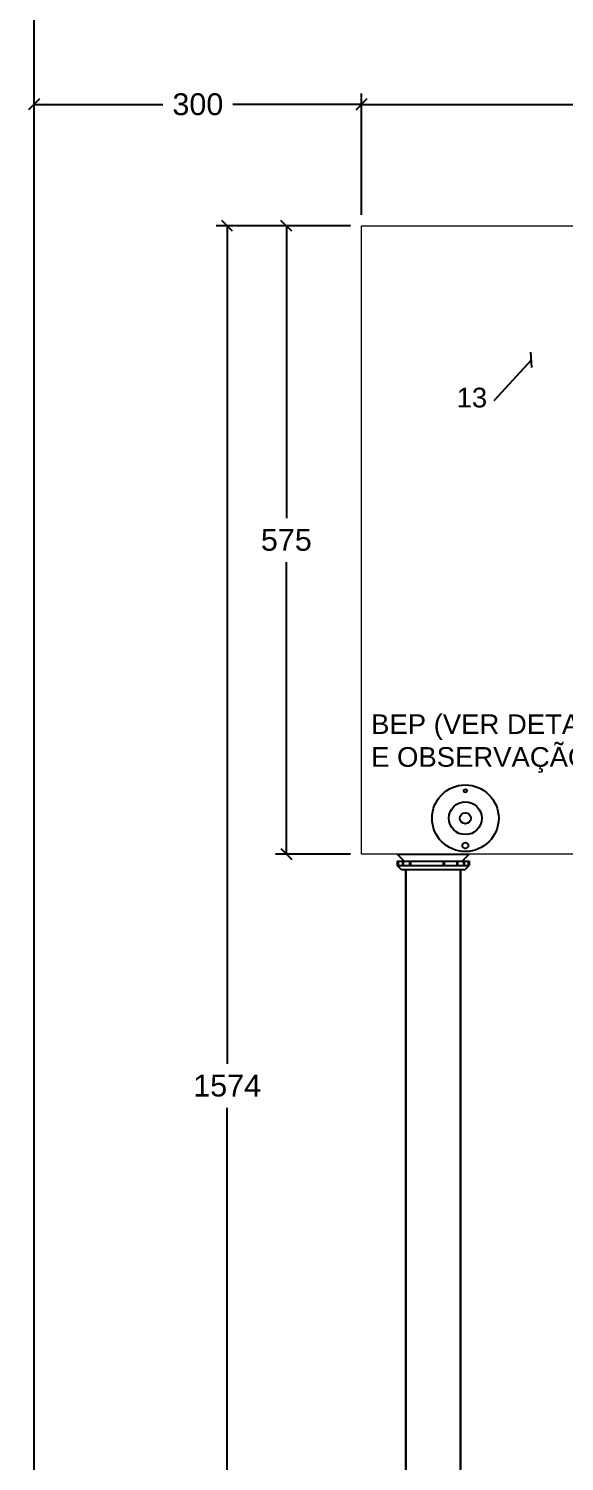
# Model space of a CAD drawing. Header units: millimetres. Extents: x 425 to 646, y 332 to 411.
# Drawn here: x 459.742 to 460.232, y 346.646 to 347.958 of the extents above; entities that cross this region are included whole.
import ezdxf

# ---------------------------------------------------------------- set-up
doc = ezdxf.new("R2010")
doc.units = ezdxf.units.MM
doc.linetypes.add('HIDDEN', pattern=[0.375, 0.25, -0.125])
for name, color, linetype in [('Alvenaria', 7, 'Continuous'), ('Cotas', 1, 'Continuous'), ('DIMENSIONAMENTO', 5, 'Continuous'), ('EL-Textos_condutos', 7, 'Continuous'), ('QUADROS', 7, 'Continuous'), ('QUADROS_E_CAIXAS', 240, 'Continuous'), ('TXT', 7, 'Continuous')]:
    doc.layers.add(name, color=color, linetype=linetype)
doc.layers.add('EL-Condutos', color=8, linetype='Continuous', lineweight=30)
doc.styles.add('ARIAL', font='arial.ttf')
doc.dimstyles.new('10', dxfattribs={"dimtxt": 0.02, "dimasz": 0.01, "dimexe": 0.01, "dimexo": 0.01, "dimgap": 0.09, "dimtad": 0, "dimtih": 1, "dimtoh": 1, "dimdec": 0, "dimlfac": 1000, "dimzin": 0, "dimdsep": 46, "dimtxsty": 'ARIAL', "dimblk": 'OBLIQUE', "dimcen": 0, "dimdle": 0.02, "dimclrt": 7, "dimadec": 0, "dimazin": 0, "dimtfac": 1, "dimtdec": 0, "dimtofl": 0, "dimtmove": 0, "dimatfit": 3, "dimldrblk": 'OBLIQUE', "dimfxl": 0, "dimtolj": 1, "dimtzin": 0, "dimarcsym": 0})
doc.dimstyles.new('RICARDO-1-10', dxfattribs={"dimtxt": 0.02, "dimasz": 0.01, "dimexe": 0.01, "dimexo": 0.01, "dimgap": 0.01, "dimtad": 0, "dimtih": 1, "dimtoh": 1, "dimdec": 0, "dimlfac": 1000, "dimzin": 0, "dimdsep": 46, "dimtxsty": 'ARIAL', "dimblk": 'OBLIQUE', "dimcen": 0, "dimclrt": 4, "dimadec": 0, "dimazin": 0, "dimtfac": 1, "dimtdec": 0, "dimtofl": 0, "dimtmove": 0, "dimatfit": 3, "dimldrblk": 'CLOSEDBLANK', "dimfxl": 0, "dimtolj": 1, "dimtzin": 0, "dimarcsym": 0})

# ---------------------------------------------------------------- blocks, each defined once
blk = doc.blocks.new('_Oblique')
at = {"color": 0, "linetype": 'ByBlock', "lineweight": -2}
blk.add_line((-0.5, -0.5), (0.5, 0.5), dxfattribs=at)
blk = doc.blocks.new('*D70')
at = {"layer": 'DEFPOINTS', "color": 0, "transparency": 16777216}
for p in [(460.0467, 347.8883), (460.0467, 347.7771), (460.5467, 347.7771)]:
    blk.add_point(p, dxfattribs=at)
at = {"layer": 'TXT', "color": 0, "lineweight": -2, "transparency": 16777216}
for p, q in [((460.0467, 347.7871), (460.0467, 347.8983)), ((460.5467, 347.7871), (460.5467, 347.8983)), ((460.0467, 347.8883), (460.2647, 347.8883)), ((460.5467, 347.8883), (460.3288, 347.8883))]:
    blk.add_line(p, q, dxfattribs=at)
at = {"layer": 'TXT', "color": 0, "lineweight": -2, "transparency": 16777216, "xscale": 0.01, "yscale": 0.01, "zscale": 0.01, "rotation": 180}
blk.add_blockref('_Oblique', (460.0467, 347.8883), dxfattribs=at)
at = {"layer": 'TXT', "color": 0, "lineweight": -2, "transparency": 16777216, "xscale": 0.01, "yscale": 0.01, "zscale": 0.01}
blk.add_blockref('_Oblique', (460.5467, 347.8883), dxfattribs=at)
at = {"layer": 'TXT', "color": 4, "transparency": 16777216, "insert": (460.2967, 347.8883), "char_height": 0.02, "attachment_point": 5, "style": 'ARIAL'}
blk.add_mtext('\\A1;500', dxfattribs=at)
blk = doc.blocks.new('_ClosedBlank')
at = {"color": 0, "linetype": 'ByBlock', "lineweight": -2}
for p, q in [((-1, 0.17), (0, 0)), ((-1, 0.17), (-1, -0.17)), ((0, 0), (-1, -0.17))]:
    blk.add_line(p, q, dxfattribs=at)
blk = doc.blocks.new('*D71')
at = {"layer": 'DEFPOINTS', "color": 0, "transparency": 16777216}
for p in [(460.0467, 347.7771), (459.9779, 347.2021), (460.0467, 347.2021)]:
    blk.add_point(p, dxfattribs=at)
at = {"layer": 'TXT', "color": 0, "lineweight": -2, "transparency": 16777216}
for p, q in [((460.0367, 347.7771), (459.9679, 347.7771)), ((459.9779, 347.7771), (459.9779, 347.5097)), ((459.9779, 347.2021), (459.9779, 347.4694)), ((460.0367, 347.2021), (459.9679, 347.2021))]:
    blk.add_line(p, q, dxfattribs=at)
at = {"layer": 'TXT', "color": 0, "lineweight": -2, "transparency": 16777216, "xscale": 0.01, "yscale": 0.01, "zscale": 0.01}
for p, rotation in [((459.9779, 347.7771), 90), ((459.9779, 347.2021), 270)]:
    blk.add_blockref('_Oblique', p, dxfattribs=dict(at, rotation=rotation))
at = {"layer": 'TXT', "color": 4, "transparency": 16777216, "insert": (459.9779, 347.4896), "char_height": 0.02, "attachment_point": 5, "style": 'ARIAL'}
blk.add_mtext('\\A1;575', dxfattribs=at)
blk = doc.blocks.new('*D72')
at = {"layer": 'DEFPOINTS', "color": 0, "transparency": 16777216}
for p in [(460.0467, 347.7771), (459.9237, 346.2031), (460.0467, 346.2031)]:
    blk.add_point(p, dxfattribs=at)
at = {"layer": 'TXT', "color": 0, "lineweight": -2, "transparency": 16777216}
for p, q in [((460.0367, 347.7771), (459.9137, 347.7771)), ((459.9237, 347.7771), (459.9237, 347.0103)), ((459.9237, 346.2031), (459.9237, 346.9698)), ((460.0367, 346.2031), (459.9137, 346.2031))]:
    blk.add_line(p, q, dxfattribs=at)
at = {"layer": 'TXT', "color": 0, "lineweight": -2, "transparency": 16777216, "xscale": 0.01, "yscale": 0.01, "zscale": 0.01}
for p, rotation in [((459.9237, 347.7771), 90), ((459.9237, 346.2031), 270)]:
    blk.add_blockref('_Oblique', p, dxfattribs=dict(at, rotation=rotation))
at = {"layer": 'TXT', "color": 4, "transparency": 16777216, "insert": (459.9237, 346.9901), "char_height": 0.02, "attachment_point": 5, "style": 'ARIAL'}
blk.add_mtext('\\A1;1574', dxfattribs=at)
blk = doc.blocks.new('*D100')
at = {"layer": 'DEFPOINTS', "color": 0, "transparency": 16777216}
for p in [(459.747, 347.8883), (459.747, 347.7771), (460.0467, 347.7771)]:
    blk.add_point(p, dxfattribs=at)
at = {"layer": 'TXT', "color": 0, "lineweight": -2, "transparency": 16777216}
for p, q in [((459.747, 347.7871), (459.747, 347.8983)), ((460.0467, 347.7871), (460.0467, 347.8983)), ((459.747, 347.8883), (459.8648, 347.8883)), ((460.0467, 347.8883), (459.9289, 347.8883))]:
    blk.add_line(p, q, dxfattribs=at)
at = {"layer": 'TXT', "color": 0, "lineweight": -2, "transparency": 16777216, "xscale": 0.01, "yscale": 0.01, "zscale": 0.01, "rotation": 180}
blk.add_blockref('_Oblique', (459.747, 347.8883), dxfattribs=at)
at = {"layer": 'TXT', "color": 0, "lineweight": -2, "transparency": 16777216, "xscale": 0.01, "yscale": 0.01, "zscale": 0.01}
blk.add_blockref('_Oblique', (460.0467, 347.8883), dxfattribs=at)
at = {"layer": 'TXT', "color": 4, "transparency": 16777216, "insert": (459.8969, 347.8883), "char_height": 0.02, "attachment_point": 5, "style": 'ARIAL'}
blk.add_mtext('\\A1;300', dxfattribs=at)

msp = doc.modelspace()

# ---------------------------------------------------------------- linework, layer by layer
at = {"layer": 'Alvenaria'}
msp.add_lwpolyline([(459.74703, 346.20305), (459.74703, 348.40305), (463.58724, 348.40305), (463.88724, 348.40305), (463.88724, 346.20305)], dxfattribs=at)
at = {"layer": 'EL-Condutos'}
for p, q in [((460.0873, 346.20305), (460.0873, 347.18784)), ((460.1373, 346.20305), (460.1373, 347.18784))]:
    msp.add_line(p, q, dxfattribs=at)
at = {"layer": 'EL-Textos_condutos', "linetype": 'Continuous', "lineweight": 0}
for p, q in [((460.04673, 347.20207), (460.04673, 347.77707)), ((460.04673, 347.77707), (460.54673, 347.77707)), ((460.54673, 347.20207), (460.04673, 347.20207))]:
    msp.add_line(p, q, dxfattribs=at)
at = {"layer": 'QUADROS', "color": 7}
for p, q in [((460.08579, 347.19571), (460.07943, 347.20207)), ((460.07943, 347.20207), (460.14518, 347.20207)), ((460.13882, 347.19571), (460.14518, 347.20207)), ((460.07943, 347.19571), (460.07943, 347.19178)), ((460.07943, 347.19571), (460.14518, 347.19571)), ((460.08337, 347.18784), (460.07943, 347.19178)), ((460.07943, 347.19178), (460.14518, 347.19178)), ((460.08019, 347.19571), (460.08019, 347.19178)), ((460.14124, 347.18784), (460.08337, 347.18784)), ((460.0842, 347.19571), (460.0842, 347.19178)), ((460.08495, 347.19571), (460.08495, 347.19178)), ((460.0907, 347.19571), (460.0907, 347.19178)), ((460.09146, 347.19571), (460.09146, 347.19178)), ((460.12156, 347.19571), (460.12156, 347.19178)), ((460.12232, 347.19571), (460.12232, 347.19178)), ((460.13391, 347.19571), (460.13391, 347.19178)), ((460.13467, 347.19571), (460.13467, 347.19178)), ((460.13995, 347.19571), (460.13995, 347.19178)), ((460.1407, 347.19571), (460.1407, 347.19178)), ((460.14124, 347.18784), (460.14518, 347.19178)), ((460.14442, 347.19571), (460.14442, 347.19178)), ((460.14518, 347.19571), (460.14518, 347.19178))]:
    msp.add_line(p, q, dxfattribs=at)
at = {"layer": 'QUADROS_E_CAIXAS', "color": 7, "linetype": 'Continuous', "ltscale": 0.1}
for centre, radius in [((460.14173, 347.23493), 0.0305), ((460.14173, 347.23493), 0.015), ((460.14173, 347.25993), 0.0015), ((460.14173, 347.23493), 0.005)]:
    msp.add_circle(centre, radius, dxfattribs=at)
at = {"layer": 'QUADROS_E_CAIXAS', "color": 7, "linetype": 'HIDDEN', "ltscale": 0.1}
msp.add_circle((460.14173, 347.20993), 0.0027, dxfattribs=at)

# ---------------------------------------------------------------- texts
at = {"layer": 'Cotas', "color": 7, "linetype": 'Continuous', "insert": (460.16166, 347.61982), "char_height": 0.018, "attachment_point": 6, "style": 'ARIAL'}
msp.add_mtext('13', dxfattribs=at)
at = {"layer": 'DIMENSIONAMENTO', "color": 7, "linetype": 'Continuous', "insert": (460.05544, 347.30325), "char_height": 0.018, "attachment_point": 4, "style": 'ARIAL'}
msp.add_mtext('BEP (VER DETALHE\\PE OBSERVAÇÃO)', dxfattribs=at)

# ---------------------------------------------------------------- dimensions: what is measured, and where the dimension line sits
at = {"layer": 'TXT'}
dim = msp.add_linear_dim(base=(459.74703, 347.88826), p1=(460.04673, 347.77707), p2=(459.74703, 347.77707), dimstyle='RICARDO-1-10', dxfattribs=at)
dim.commit()
dim.dimension.update_dxf_attribs({"geometry": '*D100', "text_midpoint": (459.89688, 347.88826)})
dim = msp.add_linear_dim(base=(460.04673, 347.88826), p1=(460.54673, 347.77707), p2=(460.04673, 347.77707), angle=180, dimstyle='RICARDO-1-10', override={"dimtmove": 1}, dxfattribs=at)
dim.commit()
dim.dimension.update_dxf_attribs({"geometry": '*D70', "text_midpoint": (460.29673, 347.88826)})
for base, p2, picture, middle in [((459.9237, 346.20305), (460.04673, 346.20305), '*D72', (459.9237, 346.99006)), ((459.97795, 347.20207), (460.04673, 347.20207), '*D71', (459.97795, 347.48957))]:
    dim = msp.add_linear_dim(base=base, p1=(460.04673, 347.77707), p2=p2, angle=90, dimstyle='RICARDO-1-10', dxfattribs=at)
    dim.commit()
    dim.dimension.update_dxf_attribs({"geometry": picture, "text_midpoint": middle})

# ---------------------------------------------------------------- leaders
at = {"layer": 'Cotas', "linetype": 'Continuous'}
msp.add_leader([(460.20215, 347.65454), (460.16791, 347.61686)], dimstyle='10', dxfattribs=at)

doc.saveas('drawing.dxf')
